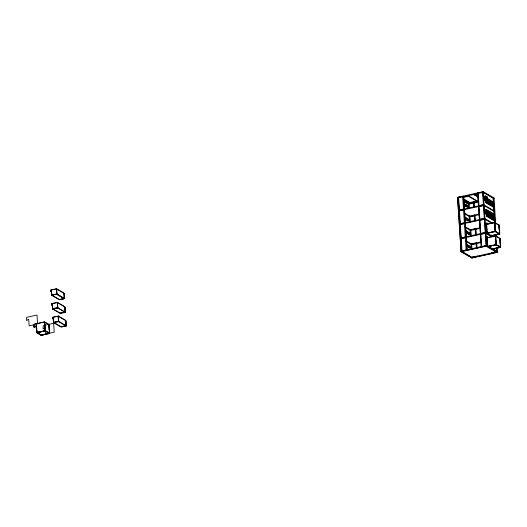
<?xml version="1.0" encoding="UTF-8"?>
<svg xmlns="http://www.w3.org/2000/svg" width="527" height="527" viewBox="0 0 527 527"><rect width="100%" height="100%" fill="white"/><g stroke="black" fill="none" stroke-linecap="round" stroke-linejoin="round"><path stroke-width="0.79" d="M36.528 323.776L36.719 332.695L41.238 335.33L49.663 333.459L49.09 324.527L44.571 321.892L34.262 324.177C33.188 330.455 34.927 325.633 36.422 326.2L36.85 332.774L45.276 330.903L44.703 321.971L34.387 324.25C32.358 327.023 35.401 328.841 35.77 325.956M485.703 226.531L486.553 226.834M486.559 239.825L487.356 239.956M64.189 298.625L56.771 294.31L56.422 288.915L63.839 293.236L64.189 298.625L63.102 298.868L64.169 298.354L56.751 294.033L51.83 295.12L59.248 299.448L64.452 298.572L64.189 294.606M65.052 311.997L60.131 313.091L52.713 308.763L57.634 307.676L65.46 312.287L65.111 306.898L57.436 302.419L51.606 303.71L51.699 305.067L52.469 305.001L52.726 309.039L54.274 308.697L54.129 308.348L54.274 308.697M65.071 312.267L57.654 307.952L57.305 302.557L64.722 306.879L65.071 312.267L63.984 312.511L65.335 312.215C65.743 311.108 64.755 310.383 65.348 310.647M65.934 325.64L61.013 326.733L53.596 322.405L58.517 321.318L66.343 325.93L65.994 320.541L58.319 316.062L52.489 317.353L52.581 318.71L53.352 318.644L53.609 322.682L55.157 322.34L55.012 321.99L55.157 322.34M65.954 325.91L58.537 321.595L58.187 316.2L65.605 320.521L65.954 325.91L64.867 326.154L66.218 325.857L66.099 324.217M495.709 224.001L494.023 197.961L483.226 191.67L457.535 197.355L461.053 251.748L471.889 258.026L471.849 257.347L461.053 251.056L486.704 245.384L497.495 251.669L471.849 257.347M493.041 236.985L485.407 232.493L461.039 237.927L461.125 238.553L466.316 237.512L467.12 249.976L461.738 250.905L458.266 197.197L463.648 196.268L464.471 209.002C457.581 209.496 457.416 212.104 464.518 209.68L465.361 222.737L460.17 223.777L460.17 224.469L484.537 219.074L492.165 223.52M481.322 246.834L477.528 192.935L482.91 192.006L483.733 204.739C476.849 205.234 476.678 207.842 483.779 205.418L484.623 218.474C477.732 218.968 477.567 221.577 484.669 219.153L485.532 232.565L480.347 233.613L481.322 246.834L486.381 245.714L485.578 233.25L461.085 238.612L461.039 237.927L466.27 236.834L465.361 222.737M457.627 198.027L483.272 192.355L494.069 198.639M463.312 196.966L468.431 195.833L477.172 200.925L477.198 201.38L469.893 203L463.167 199.081M478.523 197.302L474.484 194.95L474.458 194.503L477.376 193.85M463.338 197.421L468.457 196.288L477.198 201.38M474.484 194.95L477.409 194.305M50.73 290.067L56.554 288.776L64.235 293.256L64.584 298.644L59.399 299.791L51.718 295.318L51.455 291.286L50.816 291.424L50.73 290.067L56.679 288.855L56.666 292.663M50.816 291.424L51.587 291.359L51.844 295.397L53.398 295.054L53.247 294.705L53.398 295.054M56.382 290.272L56.771 290.285M483.779 196.986L484.688 196.999L484.886 200.194L484.254 200.339L483.779 196.986L484.688 196.999M484.886 197.625L485.789 197.638L485.986 200.84L485.354 200.978L484.886 197.625L485.789 197.638M56.534 292.59L56.923 292.604L57.028 294.25L53.247 294.705M485.96 198.257L486.869 198.271L487.067 201.466L486.434 201.61L485.96 198.257L486.869 198.271M463.734 203.89L464.379 203.751L464.465 205.108L463.826 205.253M463.806 199.015L469.86 202.546L477.172 200.925M51.718 295.318L56.903 294.171L64.584 298.644M487.086 198.91L487.989 198.923L488.186 202.124L487.554 202.263L487.086 198.91L487.989 198.923M469.043 208.073L468.734 203.297L473.793 202.177L474.432 207.249M464.643 204.417L465.413 204.351L465.499 205.714C463.859 206.505 465.058 202.572 464.86 205.853M463.608 200.892L468.371 203.639L477.989 201.512M483.99 200.181L484.893 200.194M496.586 247.624L496.895 252.492L486.105 246.201L482.587 191.815L493.384 198.106L494.023 197.961M63.839 293.236L64.195 294.606M488.167 199.542L489.069 199.549L489.267 202.75L488.634 202.888L488.167 199.542L489.069 199.549M478.035 202.19L468.417 204.318L463.694 201.564M465.723 205.049L466.494 204.983L466.579 206.34L465.809 206.406L465.723 205.049L466.494 204.983M485.09 200.827L485.993 200.84M489.201 200.141L490.103 200.155L490.308 203.356L489.675 203.494L489.201 200.141L490.103 200.155M464.728 205.78L465.499 205.714M466.843 205.701L467.614 205.635L467.699 206.992L466.929 207.065L466.843 205.701L467.614 205.635M486.171 201.452L487.073 201.466M490.281 200.774L490.92 200.629L491.395 203.982L490.749 204.127L490.281 200.774L491.184 200.787L491.381 203.982M487.291 202.111L487.936 201.966M491.401 201.426L492.31 201.439L492.508 204.641L491.875 204.779L491.401 201.426L492.31 201.439M488.371 202.737L489.28 202.75M492.528 202.078L493.43 202.091L493.628 205.293L492.995 205.431L492.528 202.078L493.43 202.091M64.09 296.984L64.334 296.932M483.733 204.739L459.241 210.056L459.281 210.734L483.779 205.418M489.405 203.343L490.314 203.356M490.485 203.969L491.131 203.83M60.928 299.178L63.214 298.671M60.816 299.376L59.248 299.448M491.612 204.621L492.514 204.634M492.732 205.28L493.634 205.293M51.606 303.71L57.562 302.498C58.194 303.394 56.896 304.184 57.654 303.927M51.699 305.067L52.469 305.001M484.642 210.28L485.545 210.293L485.742 213.494L485.11 213.633L484.642 210.28L485.545 210.293M485.947 214.12L486.856 214.133L485.947 214.12L485.742 210.925L486.381 210.78L486.849 214.133M485.742 210.925L486.652 210.938M57.272 303.908L57.911 307.893L54.129 308.348M57.805 306.246L57.417 306.233M487.027 214.752L487.936 214.766L487.027 214.752L486.823 211.551L487.462 211.413L487.93 214.766M486.823 211.551L487.725 211.564M469.557 216.03L479.076 214.028M464.485 217.414C466.131 216.617 464.926 220.549 465.124 217.269M487.943 212.21L488.852 212.216L489.049 215.418L488.417 215.556L487.943 212.21L488.852 212.216M464.616 217.486L465.255 217.348M52.338 304.929L52.601 308.96L57.786 307.814L57.436 302.419M469.603 216.716L474.787 215.668L474.616 214.911M469.689 216.795L479.122 214.713M484.847 213.481L485.756 213.494M465.519 218.013L466.29 217.947L466.382 219.311C465.216 220.115 465.045 217.48 466.29 217.947M490.136 216.044L489.234 216.03L489.023 212.836L489.669 212.691L490.136 216.044L489.655 212.697M64.722 306.879L65.078 308.249M489.023 212.836L489.932 212.849M466.599 218.646L467.37 218.58L467.462 219.937C466.296 220.741 466.125 218.106 467.37 218.58M490.057 213.442L490.966 213.455L491.164 216.65L490.532 216.788L490.057 213.442L490.966 213.455M465.611 219.377L466.382 219.311M467.726 219.298L468.496 219.232L468.582 220.596C467.416 221.399 467.245 218.764 468.496 219.232M491.138 214.067L492.047 214.081L492.244 217.282L491.612 217.42L491.138 214.067L492.047 214.081M466.691 220.003L467.462 219.937M488.154 215.405L489.056 215.418M492.264 214.72L493.167 214.733L493.364 217.934L492.732 218.073L492.264 214.72L493.167 214.733M467.811 220.661L468.582 220.596M489.234 216.03L489.873 215.892M493.384 215.378L494.023 215.233L494.497 218.586L494.293 215.391L494.227 218.435L493.595 218.573L493.384 215.378L494.293 215.391M490.268 216.637L491.171 216.65M492.817 223.244L484.491 218.395L460.13 223.791L460.216 224.456L465.4 223.415M491.348 217.269L492.251 217.276M61.811 312.821L64.096 312.313M61.699 313.018L60.131 313.091M65.46 312.287L60.282 313.433L52.601 308.96M492.468 217.921L493.377 217.934M493.595 218.573L494.497 218.586M52.489 317.353L58.444 316.141C58.148 318.038 58.345 319.625 58.793 321.536L55.012 321.99M52.581 318.71L53.352 318.644M58.148 317.557L58.537 317.57M485.677 224.515L494.695 222.519L499.214 225.154L499.787 234.087L495.275 231.458L486.843 233.323L486.638 226.142L486.684 226.821L485.71 226.775L485.499 223.58L486.408 223.593L486.974 233.402L495.406 231.537L494.827 222.598L485.802 224.594M485.499 223.58L486.408 223.593M486.381 226.202L486.77 226.221L486.605 224.219L487.508 224.232M34.512 324.672L29.15 325.857L28.721 319.29C27.799 318.453 25.691 323.894 26.686 317.34L37.002 315.054L37.582 323.993M58.299 319.876L58.688 319.889M44.433 323.762L44.861 324.461L44.479 324.441M36.258 325.574L36.646 325.587M470.446 229.765L475.637 228.725L475.907 234.851M494.557 224.39L494.985 225.088L494.603 225.069M465.367 231.01L466.138 230.945L466.224 232.302L465.585 232.447M479.965 227.763L470.532 229.851L470.848 235.971M465.493 231.083L466.138 230.945M36.692 326.272C36.277 325.772 36.462 328.604 36.804 328.084M485.71 226.775L486.816 226.9L486.678 228.771M53.22 318.572L53.484 322.603L58.668 321.457L58.319 316.062M470.492 230.444L480.011 228.441M486.816 226.9L486.428 226.88M466.402 231.617L467.172 231.544L467.258 232.908C466.092 233.711 465.921 231.076 467.172 231.544M65.605 320.521L65.961 321.892M48.313 324.592L48.958 324.448L49.538 333.387L41.106 335.251L41.053 334.428M48.444 324.665L49.09 324.527M465.453 232.367L466.224 232.302M498.437 225.22L499.082 225.075L499.662 234.014L491.23 235.879L491.177 235.055M498.568 225.292L499.214 225.154M467.482 232.242L468.253 232.176L468.338 233.533C466.691 234.331 467.897 230.398 467.699 233.678M44.591 326.253L45.026 326.957L44.637 326.938M466.487 232.974L467.258 232.908M494.761 227.565L495.149 227.585L494.761 227.565L494.972 226.827M468.602 232.894L469.373 232.829L469.458 234.192C468.292 234.996 468.128 232.361 469.373 232.829M36.85 328.762C36.442 328.262 36.62 331.101 36.969 330.574M48.82 326.318C49.545 326.714 48.141 325.363 48.701 324.507L44.446 322.023L44.564 323.841M467.568 233.599L468.338 233.533M486.974 229.39C486.566 228.889 486.75 231.728 487.093 231.201M498.944 226.946C499.668 227.341 498.272 225.991 498.825 225.134L494.57 222.651L494.688 224.469M48.859 326.997C49.156 326.496 49.34 329.401 48.978 328.808M468.687 234.258L469.458 234.192M499.102 229.436C499.833 229.838 498.43 228.481 498.99 227.624L499.247 227.572M44.755 328.749L45.184 329.447L44.802 329.428M494.879 229.377L495.308 230.075L494.925 230.055M37.009 331.252C36.225 330.969 37.634 331.924 37.107 332.715L41.363 335.192M487.139 231.887C486.349 231.597 487.758 232.552 487.231 233.342M465.861 236.748L466.375 236.531M49.024 329.494C49.314 328.986 49.505 331.891 49.143 331.305M62.693 326.463L64.979 325.956M62.581 326.661L61.013 326.733M38.412 332.043L38.557 332.392L38.412 332.043L40.908 331.872L40.763 331.523L45.263 330.633L49.518 333.117L48.141 333.42L48.286 333.769L48.141 333.42M66.343 325.93L61.165 327.076L53.484 322.603M480.387 234.291L485.446 233.171L491.698 236.854M499.148 230.121C499.438 229.614 499.629 232.519 499.267 231.933M38.543 332.122L36.831 332.497L41.086 334.981L43.589 334.81L43.438 334.461L54.215 332.194L53.642 323.262L43.326 325.541C42.213 331.595 43.991 327.3 45.362 327.498L45.809 334.21C45.579 333.545 48.24 333.973 47.502 333.558M36.719 332.695L45.151 330.831L49.663 333.459M488.536 232.67L488.687 233.02L488.536 232.67L491.032 232.499L490.887 232.157L495.387 231.261L499.642 233.744L498.265 234.047L498.417 234.396L498.265 234.047M488.667 232.75L486.955 233.125L491.487 235.826M49.182 331.984C49.907 331.733 48.589 332.616 49.281 333.446L45.026 330.963L44.927 329.507M499.313 232.611C500.031 232.361 498.72 233.244 499.405 234.074L495.149 231.59L495.051 230.134M491.217 235.609L493.713 235.437L493.562 235.088L498.397 234.12M486.428 236.913L487.33 236.926L487.528 240.128L486.895 240.266L486.428 236.913L487.33 236.926M499.787 234.087L491.362 235.958L491.309 235.134M487.673 240.714L487.462 237.519L488.371 237.525M486.533 237.815L495.558 235.819L500.07 238.448L500.65 247.387L492.218 249.251L492.165 248.428M486.665 237.888L495.683 235.892L496.263 244.831L487.837 246.695L487.409 240.128L486.889 239.745M495.42 237.69L495.848 238.388L495.459 238.369M486.632 240.108L487.277 240.048M466.375 244.68L467.014 244.541L467.1 245.898L466.461 246.043M471.355 243.863L476.546 242.815L476.592 243.5L471.401 244.541M480.881 241.906L471.448 243.994L471.705 249.218M467.278 245.213L468.048 245.147L468.141 246.504C466.975 247.308 466.803 244.673 468.048 245.147M465.94 241.438L471.533 244.614L480.92 242.585M499.3 238.514L499.945 238.375L500.518 247.308L492.093 249.179L492.04 248.355M499.425 238.593L500.07 238.448M468.358 245.839L469.129 245.773L469.221 247.13C468.048 247.934 467.884 245.305 469.129 245.773M495.578 240.18L496.006 240.879L495.624 240.859M467.37 246.57L468.141 246.504M469.485 246.491L470.255 246.425L470.341 247.789L469.57 247.855L469.485 246.491L470.255 246.425M468.45 247.196L469.221 247.13M499.8 240.24C500.531 240.641 499.128 239.284 499.688 238.428L495.426 235.951L495.545 237.763M499.846 240.925C500.136 240.417 500.327 243.322 499.965 242.736M495.742 242.67L496.171 243.369L495.782 243.355M461.053 251.748L486.744 246.063L497.541 252.347L497.231 247.604M500.011 243.415C500.301 242.907 500.485 245.813 500.123 245.226M489.399 245.971L489.543 246.32L489.399 245.971L491.895 245.799L491.75 245.45L496.243 244.561L500.505 247.038L499.128 247.341L499.273 247.69L499.128 247.341M489.524 246.043L487.818 246.425L492.073 248.902L494.57 248.731L494.425 248.382L499.253 247.42M500.65 247.387L496.131 244.752L487.706 246.623L487.067 236.768M500.169 245.905C500.887 245.654 499.576 246.537 500.261 247.367L496.006 244.89L495.914 243.428M471.849 258.032L497.541 252.347M56.771 294.31L55.684 294.547L55.533 294.198M57.654 307.952L56.567 308.19L56.415 307.84M58.537 321.595L57.45 321.832L57.298 321.483M486.032 226.452L486.421 226.755M35.908 325.824L36.297 326.127M488.2 202.118L487.725 198.771M474.458 194.503L478.49 196.848M484.3 205.069L494.01 210.728L494.056 211.406L484.346 205.747M463.648 196.268L463.325 196.077L467.12 249.976M468.734 203.297L469.287 208.376M463.576 200.359L468.971 203.508M464.379 203.751L464.465 205.108M465.413 204.351L465.374 205.635M466.579 206.34L466.362 204.904M467.699 206.992L467.482 205.563M465.809 206.406L465.848 205.122M466.929 207.065L466.975 205.78M498.99 227.624L499.076 227.025M464.471 209.002L464.518 209.68M494.721 226.887L494.728 225.148M464.788 213.29L469.689 216.11L469.728 216.788L464.834 213.969M486.928 228.711L486.843 229.317M495.42 235.055L495.275 234.706M464.985 226.617L470.578 229.844L470.618 230.523L465.723 227.704M496.282 248.355L496.138 248.006M468.253 232.176L468.207 233.461M466.27 236.834L466.184 237.433M491.796 252.934L491.474 252.743L496.533 251.623L496.276 247.73M465.901 240.76L471.487 243.935L471.533 244.614M461.125 238.553L462.06 251.096M467.014 244.541L467.1 245.898M470.341 247.789L470.124 246.353M469.57 247.855L469.61 246.57M477.587 256.076L472.205 257.005L472.528 257.196M472.488 257.894L461.698 251.603L458.18 197.217M499.234 229.515L499.28 230.194M499.398 232.005L499.438 232.69M499.932 240.319L499.978 240.997M500.097 242.809L500.136 243.494M500.255 245.305L500.301 245.984M497.758 234.265L497.626 234.186M498.614 247.558L498.483 247.486M496.381 234.489L496.546 237.025M493.384 198.106L495.011 223.329M495.742 234.634L495.854 236.353M493.055 197.915L493.878 210.648M493.924 211.334L495.275 231.458M495.426 234.535L496.131 244.752M494.893 227.638L495.011 229.449M495.591 238.441L495.709 240.253M495.749 240.938L495.867 242.749M492.791 202.236L492.995 205.431M493.647 215.53L493.858 218.731M492.047 201.281L492.244 204.483M492.903 214.581L493.101 217.783M494.01 231.564L493.878 231.491M494.873 244.864L494.741 244.785M491.665 201.577L491.875 204.779M492.528 214.878L492.732 218.073M491.783 213.929L491.981 217.124M493.055 235.305L492.923 235.226M493.911 248.599L493.786 248.527M490.545 200.925L490.749 204.127M491.401 214.225L491.612 217.42M489.84 200.003L490.038 203.198M490.703 213.297L490.9 216.498M491.658 232.084L491.526 232.012M492.521 245.384L492.389 245.305M489.464 200.3L489.675 203.494M490.327 213.593L490.532 216.788M488.806 199.397L489.003 202.599M488.43 199.693L488.634 202.888M489.287 212.987L489.497 216.189M488.588 212.065L488.786 215.266M487.35 199.068L487.554 202.263M488.206 212.361L488.417 215.556M489.306 232.605L489.181 232.532M490.169 245.905L490.038 245.826M486.605 198.112L486.803 201.314M487.462 211.413L487.659 214.608M486.23 198.409L486.434 201.61M487.086 211.709L487.291 214.904M485.525 197.487L485.723 200.688M486.381 210.78L486.586 213.982M485.15 197.783L485.354 200.978M486.006 211.077L486.217 214.278M486.961 231.129L487.007 231.808M484.418 196.841L484.623 200.043M485.281 210.141L485.479 213.336M486.144 223.435L486.342 226.636M486.691 237.064L486.895 240.266M484.043 197.138L484.254 200.339M484.906 210.438L485.11 213.633M485.762 223.731L485.973 226.926M483.226 191.67L486.744 246.063M483.608 204.667L483.648 205.346M484.491 218.395L484.537 219.074M485.407 232.493L485.453 233.217M478.167 192.79L481.645 246.504M477.851 193.126L478.674 205.859M478.72 206.538L479.563 219.594M479.61 220.273L480.472 233.685M474.959 215.385L475.275 220.266M475.802 228.408L476.224 234.917M476.751 243.052L477.067 247.934M473.793 202.177L474.102 206.953M474.662 215.596L475.031 221.307M476.461 243.421L476.764 248.098M473.43 202.52L473.747 207.401M474.274 215.536L474.643 221.235M475.117 228.56L475.538 235.068M476.065 243.204L476.382 248.085M469.86 202.546L469.893 203M469.814 216.492L470.268 222.203M470.743 229.528L471.164 236.037M471.599 244.093L472.008 249.054M468.431 195.833L468.457 196.288M469.643 216.116L469.972 222.42M468.371 203.639L468.687 208.521M469.162 215.813L469.583 222.354M470.058 229.68L470.479 236.188M471 244.225L471.322 249.205M468.365 219.16L468.45 220.517M469.241 232.756L469.333 234.113M467.851 219.377L467.943 220.734M468.734 232.974L468.819 234.331M467.245 218.501L467.33 219.864M469.004 245.701L469.089 247.058M466.731 218.718L466.817 220.082M468.49 245.918L468.575 247.275M466.164 217.875L466.25 219.232M467.041 231.472L467.133 232.829M467.923 245.068L468.009 246.425M465.651 218.092L465.736 219.449M466.533 231.689L466.619 233.046M467.409 245.286L467.495 246.643M466.006 230.866L466.092 232.229M462.64 196.228L466.112 249.936M458.589 197.388L459.412 210.121M459.458 210.8L460.302 223.856M460.341 224.535L461.211 237.954M457.581 197.348L461.099 251.735M64.94 308.381L65.098 310.706M65.822 322.023L65.98 324.349M56.554 288.776L56.903 294.171M50.855 290.14L50.948 291.503M51.738 303.783L51.824 305.146M52.621 317.425L52.707 318.789M48.945 326.391L48.991 327.076M49.11 328.888L49.156 329.566M49.268 331.378L49.314 332.056M44.571 321.892L45.151 330.831M45.282 334.158L45.151 334.078M44.604 324.52L44.723 326.332M44.769 327.01L44.887 328.822M43.886 330.936L43.754 330.864M42.931 334.678L42.799 334.599M41.534 331.457L41.402 331.384M41.185 334.507L41.238 335.33M39.182 331.977L39.051 331.905M36.515 325.515L36.561 326.193M36.679 328.005L36.719 328.69M36.837 330.501L36.883 331.18M36.271 323.835L36.389 325.646M486.731 245.832L461.085 251.511L471.876 257.802L497.528 252.123L486.731 245.832M485.15 195.682L485.242 197.039L485.15 195.682M486.19 196.288L486.276 197.645L486.19 196.288M487.264 196.914L487.356 198.271L487.264 196.914M485.519 201.347L485.604 202.704L485.519 201.347M486.553 201.953L486.645 203.31L486.553 201.953M487.633 202.579L487.719 203.936L487.633 202.579M488.753 203.231L488.845 204.595L488.753 203.231M489.833 203.863L489.926 205.22L489.833 203.863M490.874 204.463L490.96 205.826L490.874 204.463M491.948 205.095L492.04 206.452L491.948 205.095M493.074 205.747L493.16 207.111L493.074 205.747M486.032 209.278L486.118 210.635L486.032 209.278M487.067 209.884L487.152 211.241L487.067 209.884M488.147 210.51L488.233 211.874L488.147 210.51M489.267 211.162L489.359 212.526L489.267 211.162M490.347 211.795L490.439 213.152L490.347 211.795M491.381 212.394L491.474 213.758L491.381 212.394M492.462 213.027L492.554 214.384L492.462 213.027M493.588 213.679L493.674 215.042L493.588 213.679M486.395 214.944L486.487 216.301L486.395 214.944M487.435 215.55L487.521 216.907L487.435 215.55M488.516 216.175L488.601 217.539L488.516 216.175M489.636 216.828L489.721 218.191L489.636 216.828M490.716 217.46L490.802 218.817L490.716 217.46M491.75 218.066L491.836 219.423L491.75 218.066M492.831 218.692L492.916 220.049L492.831 218.692M493.951 219.344L494.043 220.708L493.951 219.344M486.908 222.875L487.001 224.232L486.908 222.875M493.371 205.135L493.167 201.94L493.364 205.135"/></g></svg>
